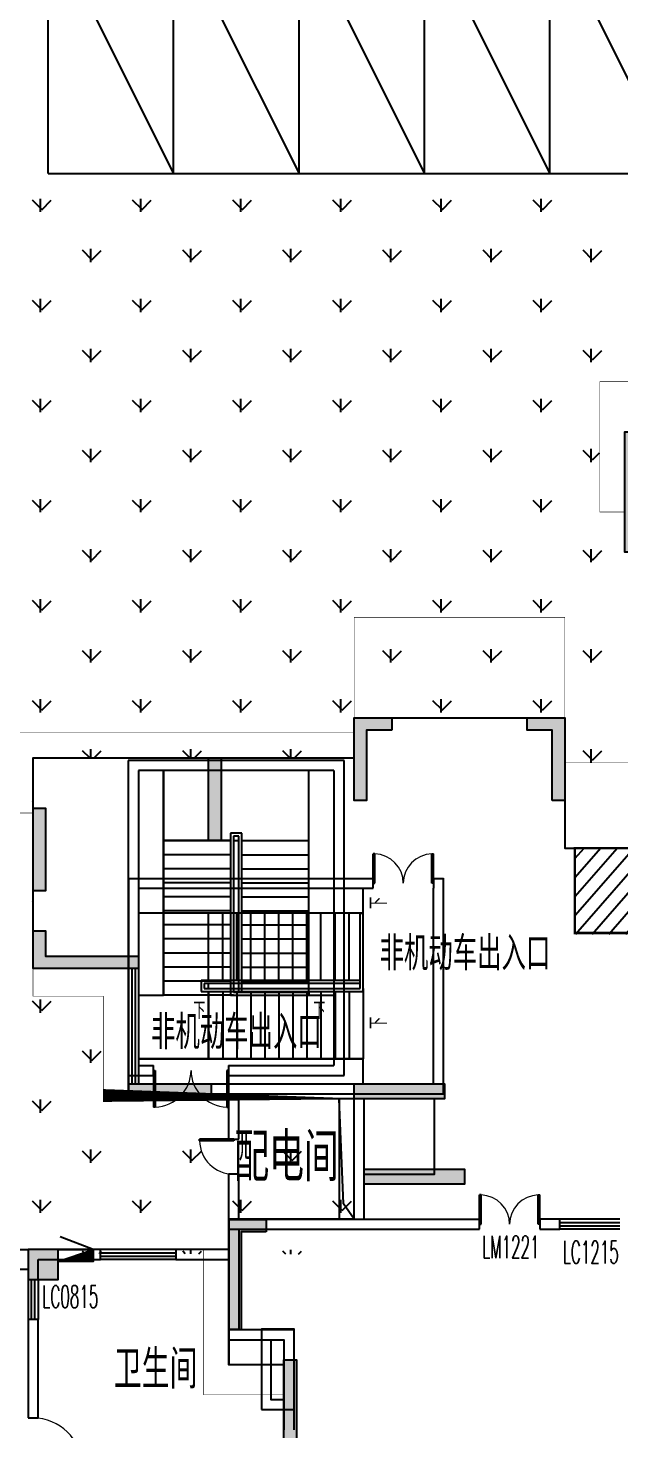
# Model space of a CAD drawing. Header units: millimetres. Extents: x 36720183 to 38160956, y 58934012 to 60388477.
# Drawn here: x 37601672 to 37613472, y 59287668 to 59315618 of the extents above; entities that cross this region are included whole.
import ezdxf

# ---------------------------------------------------------------- set-up
doc = ezdxf.new("R2010")
doc.units = ezdxf.units.MM
doc.header["$LTSCALE"] = 1000
doc.header["$MEASUREMENT"] = 0
doc.linetypes.add('DASH', pattern=[0.35, 0.25, -0.1])
for name, color, linetype in [('@ 绿化', 8, 'Continuous'), ('@围墙', 5, 'Continuous'), ('C_Wall', 6, 'Continuous'), ('COLUMN', 9, 'Continuous'), ('DIM_SYMB', 3, 'Continuous'), ('PUB_HATCH', 8, 'Continuous'), ('PUB_TEXT', 7, 'Continuous'), ('STAIR', 2, 'Continuous'), ('WALL', 4, 'Continuous'), ('WINDOW', 2, 'Continuous'), ('WINDOW_TEXT', 3, 'Continuous'), ('水X-EQU', 200, 'Continuous'), ('沉板', 2, 'Continuous'), ('裙楼挑廊', 7, 'Continuous'), ('车位', 40, 'Continuous'), ('首层轮廓', 6, 'Continuous')]:
    doc.layers.add(name, color=color, linetype=linetype)
doc.layers.add('水管井及降板', color=3, linetype='Continuous', plot=False)
doc.styles.add('_TCH_DIM', font='SIMPLEX', dxfattribs={"bigfont": 'GBCBIG'})
doc.styles.add('_TCH_WINDOW', font='SIMPLEX.shx', dxfattribs={"width": 0.7, "height": 3.5, "bigfont": 'GBCBIG.shx'})
doc.styles.get("Standard").update_dxf_attribs({"font": 'gbenor.shx', "bigfont": 'gbcbig.shx'})

# ---------------------------------------------------------------- blocks, each defined once
blk = doc.blocks.new('车位')
at = {"layer": '车位'}
for p, q in [((2126015.363578103, 462726.0883824006), (2126015.363578103, 465226.0883824006)), ((2131015.363578103, 465226.0883824006), (2126015.363578103, 465226.0883824006)), ((2131015.363578111, 462726.0891391188), (2131015.363578103, 465226.0883824006)), ((2131015.363578111, 462726.0891391188), (2126015.363578103, 462726.0883824006))]:
    blk.add_line(p, q, dxfattribs=at)
blk.add_lwpolyline([(2126015.363578103, 462726.0883824006), (2131015.363578111, 465226.0883824006)], dxfattribs=at)
blk = doc.blocks.new('$DorLib2D$00000002')
for p, q in [((-0.5, -5.684341886080802e-17), (-0.5000000000000007, 0.4875)), ((-0.4750000000000007, 0.4875), (-0.5000000000000007, 0.4875)), ((-0.475, -2.842170943040401e-17), (-0.4750000000000007, 0.4875)), ((0.475, -2.842170943040401e-17), (0.4750000000000007, 0.4875)), ((0.4750000000000007, 0.4875), (0.5000000000000007, 0.4875)), ((0.5, -5.684341886080802e-17), (0.5000000000000007, 0.4875)), ((-0.5, -5.684341886080802e-17), (-0.475, -2.842170943040401e-17)), ((0.5, -5.684341886080802e-17), (0.475, -2.842170943040401e-17))]:
    blk.add_line(p, q)
at = {"lineweight": 13}
for centre, start, end in [((-0.4875, -4.263256414560601e-17), 0, 88.53071641864632), ((0.4875, -4.263256414560601e-17), 91.4692835813537, 180)]:
    blk.add_arc(centre, 0.4875, start, end, dxfattribs=at)
blk = doc.blocks.new('gj1-0107')
at = {"layer": 'DIM_SYMB', "color": 2}
for points in [[(42969990.36795419, 57585234.68023116), (42969990.36806535, 57588149.04501023)], [(42966590.30659625, 57583669.0451333), (42967090.30659623, 57583669.0451333), (42967090.30659626, 57587149.04515433)]]:
    blk.add_lwpolyline(points, dxfattribs=at)
for points in [[(42967818.82697611, 57583562.60990772, 0, 0, 0), (42967818.82701616, 57584612.60990773, 80.00000000000006, 0, 0), (42967818.8270276, 57584912.60990773, 0, 0, 0)], [(42970227.62405021, 57583562.60981587, 0, 0, 0), (42970227.62407386, 57584182.61682224, 80.00000000000006, 0, 0), (42970227.62408531, 57584482.61682224, 0, 0, 0)]]:
    blk.add_lwpolyline(points, format="xyseb", dxfattribs=at)
at = {"layer": 'STAIR', "color": 2}
for p, q in [((42967090.36804841, 57588149.04515434), (42967090.36799502, 57586749.04515434)), ((42969990.36799502, 57586749.04504374), (42969990.36804841, 57588149.04504374)), ((42967090.36799502, 57586749.04515434), (42967090.36787755, 57583669.04515434)), ((42968430.36800645, 57586749.04512847), (42967090.36799502, 57586749.04515434)), ((42967090.36799502, 57586749.04515434), (42968430.36800645, 57586749.04507891)), ((42968430.36801483, 57586899.04379913), (42968430.36789165, 57583669.04509415)), ((42968650.36797859, 57586899.04379074), (42968430.36801483, 57586899.04379913)), ((42968490.36801255, 57586839.04379684), (42968490.36789394, 57583729.04509186)), ((42968490.36799502, 57586749.04510095), (42968490.36792652, 57583729.04435947)), ((42968590.3679763, 57586839.04379302), (42968490.36801255, 57586839.04379684)), ((42968490.36802701, 57586749.04507567), (42968590.36793283, 57586749.04507329)), ((42968590.36787984, 57583729.04509712), (42968590.3679763, 57586839.04379302)), ((42968590.36792652, 57583729.04394982), (42968590.36799502, 57586749.04509713)), ((42968650.36787984, 57583729.04509483), (42968650.36797859, 57586899.04379074)), ((42968650.36795189, 57586749.04507101), (42969990.36799502, 57586749.04504374)), ((42968650.36795189, 57586749.04494151), (42969990.36799502, 57586749.04504374)), ((42969990.36784535, 57583729.04507859), (42969990.36799502, 57586749.04504374)), ((42968430.36799577, 57586469.04512847), (42967090.36798434, 57586469.04515434)), ((42968650.36794317, 57586469.04512008), (42969990.36798434, 57586469.04504374)), ((42968430.36798509, 57586189.04512847), (42967090.36797366, 57586189.04515434)), ((42968650.36793444, 57586189.04512008), (42969990.36797366, 57586189.04504374)), ((42968430.36797441, 57585909.04512847), (42967090.36796298, 57585909.04515434)), ((42968650.36792573, 57585909.04512008), (42969990.36796298, 57585909.04504374)), ((42968430.36796373, 57585629.04512847), (42967090.3679523, 57585629.04515434)), ((42968650.367917, 57585629.04512008), (42969990.3679523, 57585629.04504374)), ((42968430.36795305, 57585349.04512847), (42967090.36794163, 57585349.04515434)), ((42968650.36790828, 57585349.04512008), (42969990.36794163, 57585349.04504374)), ((42968430.36794238, 57585069.04512847), (42967090.36793094, 57585069.04515434)), ((42968650.36789955, 57585069.04512008), (42969990.36793094, 57585069.04504374)), ((42968430.36793169, 57584789.04512847), (42967090.36792026, 57584789.04515434)), ((42968650.36789083, 57584789.04494151), (42969990.36792026, 57584789.04504374)), ((42968430.36792102, 57584509.0449499), (42967090.36790959, 57584509.04515434)), ((42968650.36788211, 57584509.04512008), (42969990.36790959, 57584509.04504374)), ((42968430.36791034, 57584229.04512847), (42967090.36789891, 57584229.04515434)), ((42968650.36787339, 57584229.04512008), (42969990.36789891, 57584229.04504374)), ((42968430.36789966, 57583949.04512847), (42967090.36788823, 57583949.04515434)), ((42968650.36786466, 57583949.04494151), (42969990.36788823, 57583949.04504374)), ((42968430.36788898, 57583669.04512848), (42967090.36787755, 57583669.04515434)), ((42968490.36787755, 57583669.04510095), (42968430.36788898, 57583669.04512848)), ((42968430.36789165, 57583669.04509415), (42969990.36787755, 57583669.04504373)), ((42968490.36789394, 57583729.04509186), (42969990.36787984, 57583729.04504373)), ((42968590.36787984, 57583729.04509712), (42968650.36787984, 57583729.04509483)), ((42968590.36787755, 57583669.04509713), (42969990.36787755, 57583669.04504374)), ((42969990.36787755, 57583669.04504374), (42969990.36784535, 57583729.04507859)), ((42969990.36787984, 57583729.04504373), (42969990.36787755, 57583669.04504373))]:
    blk.add_line(p, q, dxfattribs=at)
for points in [[(42966590.36787757, 57583669.04517341), (42967090.36787755, 57583669.04515434), (42967090.36804841, 57588149.04515434)], [(42968650.36787755, 57583669.04509483), (42969990.36787755, 57583669.04504374), (42969990.36791288, 57584595.62526332)], [(42969990.36787755, 57583669.04504374), (42970490.3678775, 57583669.04502467)]]:
    blk.add_lwpolyline(points, dxfattribs=at)
at = {"layer": 'WALL', "color": 2}
for p, q in [((42966390.36812036, 57588349.04529838), (42966390.36788245, 57582069.04529493)), ((42970687.51502848, 57588349.0452153), (42966390.36812036, 57588349.04529838)), ((42966590.36811279, 57588149.04524313), (42966590.36788855, 57582269.04528906)), ((42969090.28271215, 57588149.0451948), (42966590.36811279, 57588149.04524313)), ((42969890.36815581, 57588149.04516428), (42969090.28271215, 57588149.0451948)), ((42970490.36807928, 57588149.04499371), (42969890.36815581, 57588149.04516428)), ((42970490.36807928, 57588149.04499371), (42970490.36794637, 57583748.03238206)), ((42970687.51502848, 57588349.0452153), (42970687.514874, 57582069.04513454)), ((42970690.36813093, 57588349.0451068), (42970687.51502848, 57588349.04510693)), ((42970690.36813093, 57588349.0453551), (42970690.36813093, 57588349.0451068)), ((42970490.36794637, 57583748.03238206), (42970490.36790999, 57582269.04514035)), ((42966590.36788855, 57582269.04528906), (42966890.09735774, 57582269.04528025)), ((42966890.09735186, 57582069.04505908), (42966890.09735949, 57582269.04509042)), ((42968390.09767023, 57582269.04523614), (42970490.36790998, 57582269.04517438)), ((42968390.09767199, 57582269.04503322), (42968390.09766436, 57582069.04500078)), ((42966390.36788245, 57582069.04529493), (42966890.09735187, 57582069.04528025)), ((42968390.09766436, 57582069.04523614), (42970690.36789142, 57582069.0451685))]:
    blk.add_line(p, q, dxfattribs=at)
at = {"layer": 'WINDOW', "color": 2, "xscale": 1500.000000000001, "yscale": 1500.000000000001, "zscale": -1500.000000000001, "rotation": 179.9999969319374}
blk.add_blockref('$DorLib2D$00000002', (42967640.09748035, 57582169.04503854), dxfattribs=at)
at = {"layer": 'PUB_TEXT', "color": 2}
blk.add_text('非机动车出入口', height=675.1773049645393, rotation=359.9999978655659, dxfattribs=at).set_placement((42966843.34180772, 57582592.04510587))
at = {"layer": 'PUB_TEXT', "color": 2, "style": '_TCH_DIM'}
for p in [(42967683.8900856, 57583194.32697211), (42970077.89017745, 57583193.12404621)]:
    blk.add_text('下', height=337.5886524822697, rotation=359.9999978655659, dxfattribs=at).set_placement(p)
blk = doc.blocks.new('_FZH')
blk.add_lwpolyline([(-0.499999999992724, -0.4999999999854481), (0.499999999992724, -0.4999999999854481), (0.499999999992724, 0.5000000000145519), (-0.499999999992724, 0.5000000000145519)], close=True)
at = {"layer": 'PUB_HATCH'}
blk.add_solid([(-0.499999999992724, -0.4999999999854481), (0.499999999992724, -0.4999999999854481), (-0.499999999992724, 0.5000000000145519), (0.499999999992724, 0.5000000000145519)], dxfattribs=at)
blk = doc.blocks.new('A$C0E546E4F')
at = {"layer": '水X-EQU'}
h = blk.add_hatch(dxfattribs=at)
h.set_pattern_fill('ANSI31', color=256, scale=80, style=0)
h.set_pattern_definition([(45, (-34231878.30926008, -36246077.90158475), (-7.071067811865475, 7.071067811865476), [])])
h.paths.add_polyline_path([(0, 240), (0, 0), (699.9999999925494, 0)])
for p, q in [((0, 240), (659.3427238762379, 493.2282912358642)), ((699.9999999925494, 0), (0, 240))]:
    blk.add_line(p, q, dxfattribs=at)
blk.add_lwpolyline([(0, 240), (0, 0), (699.9999999925494, 0), (699.9999999925494, 240)], close=True, dxfattribs=at)
blk = doc.blocks.new('$DorLib2D$00000001')
for p, q in [((0.45, 0.9750000000000001), (0.5000000000000002, 0.9750000000000001)), ((0.45, 0), (0.45, 0.9750000000000001)), ((0.5, 0), (0.5, 0.9750000000000001)), ((0.5, 0), (0.45, 0))]:
    blk.add_line(p, q)
at = {"lineweight": 13}
blk.add_arc((0.475, 0), 0.975, 91.4692835813538, 180, dxfattribs=at)
blk = doc.blocks.new('$TCHSYS$WIN2D')
for p, q in [((-0.5, 0.5), (0.5, 0.5)), ((0.5, 0.1666666666666666), (-0.5, 0.1666666666666666)), ((0.5, -0.1666666666666667), (-0.5, -0.1666666666666667)), ((-0.4999999999999999, -0.5), (0.5, -0.5))]:
    blk.add_line(p, q)
blk = doc.blocks.new('A$C4A8A4A5B')
at = {"layer": 'C_Wall'}
for points in [[(1999.99961797148, 9800.000000280095), (3699.99966584146, 9800.000000251923), (3699.99966584146, 9500.000000251923), (1999.99961797148, 9500.000000280095)], [(9899.99961723201, 9800), (11599.99961648695, 9800), (11599.99961648695, 9500), (9899.99961723201, 9500)], [(599.9996181577444, 6300.000000280095), (599.9996181577444, 9100.175476354314), (849.9996181577444, 9100.175476354314), (849.9996181577444, 6300.000000280095)], [(12750.04267729819, 6299.824524116702), (12750.04267729819, 9100.000000190921), (13000.04267729819, 9100.000000190921), (13000.04267729819, 6299.824524116702)], [(6649.99942779541, 3599.995026633609), (6649.99942779541, 6599.995026633609), (6949.99942779541, 6599.995026633609), (6949.99942779541, 3599.995026633609)], [(49.99961834400892, 3600.000000324799), (-700.0003816559911, 3600.000000324799), (-700.0003816559911, 6000.175476399017), (-450.0003816559911, 6000.175476399017), (-450.0003816559911, 3850.000000324799), (49.99961834400892, 3850.000000324799)], [(14299.94314944372, 5999.999999955297), (14299.94314944372, 3599.824523881078), (13549.94314944372, 3599.824523881078), (13549.94314944372, 3849.824523881078), (14049.94314944372, 3849.824523881078), (14049.94314944372, 5999.999999955297)], [(1499.999618995469, 1600.000000231666), (2199.999618530273, 1600.000000231666), (2199.999618530273, 1200.000000138534), (1499.999618995469, 1200.000000138534)], [(13749.95727539062, 1049.985585366841), (13099.95727539062, 1049.985585366841), (13099.95727539062, -350.0144146331586), (12849.95727539062, -350.0144146331586), (12849.95727539062, 1299.985585366841), (13749.95727539062, 1299.985585366841)], [(15950.09155273438, 1299.995122110005), (17600.09155273438, 1299.995122110005), (17600.09155273438, 1049.995122110005), (15950.09155273438, 1049.995122110005)], [(-5350, 50.08467212831602), (-5850, 50.08467212831602), (-5850, -1349.915137136821), (-6100, -1349.915137136821), (-6100, 300.084672128316), (-5350, 300.084672128316)], [(-2149.996948242188, -1349.915137136821), (-2149.996948242188, 50.08467212831602), (-2649.996948242188, 50.08467212831602), (-2649.996948242188, 300.084672128316), (-1899.996948242188, 300.084672128316), (-1899.996948242188, -1349.915137136821)], [(-200, 200), (2000, 200), (2200, 200), (2200, 0), (2200, -699.9998092651367), (2000, -699.9998092651367), (2000, 0), (0, 0), (0.04081707447767258, -800.0099465602543), (-199.9591829255223, -800.0099465602543)], [(-9000.000375503208, -2149.995028440841), (-9000.000375503208, -499.9950284408405), (-8750.000375503208, -499.9950284408405), (-8750.000375503208, -2149.995028440841)], [(6999.999809078872, -599.9998092651367), (4399.999618344009, -599.9998092651367), (4399.999618344009, -999.9998092651367), (4199.999618344009, -999.9998092651367), (4199.999618344009, -299.9998092651367), (6999.999809078872, -299.9998092651367)], [(9550.0000137249, -900.0004402026534), (9550.000014004298, -1650.000538178021), (7850.000016705133, -1650.000919181854), (7850.000016705133, -1400.000919181854), (9300.000014004298, -1400.000538178021), (9300.0000137249, -900.0004402026534)], [(19250.08544921875, -2949.919190252665), (19250.08544921875, -1549.919237936381), (18750.08544921875, -1549.919237936381), (18750.08544921875, -1299.919237936381), (19500.08544921875, -1299.919237936381), (19500.08544921875, -2949.919190252665)], [(-12500.00305157155, -3149.994720014278), (-12500.00305157155, -1499.995006116573), (-12250.00305157155, -1499.995006116573), (-12250.00305157155, -3149.994720014278)], [(400, -4999.999713897705), (-200, -4999.999713897705), (-200, -2599.999809265137), (0, -2599.999809265137), (0, -4799.999713897705), (400, -4799.999713897705)], [(15749.99961834401, -5400.038121734746), (15749.99961834401, -3750.038217102177), (15999.99961834401, -3750.038217102177), (15999.99961834401, -5400.038121734746)], [(19249.98843565327, -5400.004872208694), (19249.98843565327, -3750.005015259841), (19499.98843565327, -3750.005015259841), (19499.98843565327, -5400.004872208694)], [(-10400.08544921875, -4700.09004100645), (-12500.08544921875, -4700.09004100645), (-12500.08544921875, -3950.09004100645), (-12250.08544921875, -3950.09004100645), (-12250.08544921875, -4450.09004100645), (-10400.08544921875, -4450.09004100645)], [(9749.99961778475, -6200.000190733001), (8999.99961778475, -6200.000190733001), (8999.99961778475, -4550.000190733001), (9249.99961778475, -4550.000190733001), (9249.99961778475, -5950.000190733001), (9749.99961778475, -5950.000190733001)], [(13100.09155273438, -4550.000047737733), (13100.09155273438, -6199.999618528644), (12350.09155273438, -6199.999618528644), (12350.09155273438, -5949.999618528644), (12850.09155273438, -5949.999618528644), (12850.09155273438, -4549.998426491395)], [(6999.999807961285, -5199.999994691927), (6999.999808520079, -6200.000190642895), (5349.999811220914, -6200.000571646728), (5349.999811220914, -6000.000571646728), (6799.999808520079, -6000.000190642895), (6799.999807961285, -5199.999994691927)], [(-10600.08544921875, -7000.004496420268), (-8950.08544921875, -7000.004496420268), (-8950.08544921875, -7300.004496420268), (-10600.08544921875, -7300.004496420268)], [(-6100.08544921875, -7000.004496420268), (-4299.996948242188, -7000.004496420268), (-4299.996948242188, -7300.004496420268), (-6100.08544921875, -7300.004496420268)], [(3300, -7000.004496420268), (4900, -7000.004496420268), (4900, -7300.004496420268), (3300, -7300.004496420268)], [(-5899.996948242188, -8700.004496420268), (-3899.996948242188, -8700.004496420268), (-3899.996948242188, -9000.004496420268), (-5899.996948242188, -9000.004496420268)], [(2900, -8700.004496420268), (4900, -8700.004496420268), (4900, -9000.004496420268), (2900, -9000.004496420268)], [(-7849.996948242188, -9950.004114950541), (-8349.996948242188, -9950.004114950541), (-8349.996948242188, -11900.18111690367), (-8599.996948242188, -11900.18111690367), (-8599.996948242188, -9700.004114950541), (-7849.996948242188, -9700.004114950541)], [(7350, -11900.18111690367), (7350, -9950.004114950541), (6850, -9950.004114950541), (6850, -9700.004114950541), (7600, -9700.004114950541), (7600, -11900.18111690367)], [(-7500, -15700.00411495054), (-7499.996948242188, -12500.00411495054), (-7249.996948242188, -12500.00411495054), (-7250, -15700.00411495054)], [(6250, -15700.00411495054), (6250, -12500.00411495054), (6500, -12500.00411495054), (6500, -15700.00411495054)], [(-3899.996948242188, -15500.00411495054), (-3899.996948242188, -16400.00487788999), (-5599.9999884516, -16400.00487788999), (-5599.9999884516, -16100.00487788999), (-4249.996948242188, -16100.00487788999), (-4249.996948242188, -15500.00411495054)], [(3200, -15500.00411495054), (3200, -16100.00487788999), (4600.000011175871, -16100.00487788999), (4600.000011175871, -16400.00487788999), (2900, -16400.00487788999), (2900, -15500.00411495054)]]:
    blk.add_hatch(color=256, dxfattribs=at).paths.add_polyline_path(points)
for points in [[(1999.99961797148, 9800.000000280095), (3699.99966584146, 9800.000000251923), (3699.99966584146, 9500.000000251923), (1999.99961797148, 9500.000000280095)], [(9899.99961723201, 9800), (11599.99961648695, 9800), (11599.99961648695, 9500), (9899.99961723201, 9500)], [(599.9996181577444, 6300.000000280095), (599.9996181577444, 9100.175476354314), (849.9996181577444, 9100.175476354314), (849.9996181577444, 6300.000000280095)], [(12750.04267729819, 6299.824524116702), (12750.04267729819, 9100.000000190921), (13000.04267729819, 9100.000000190921), (13000.04267729819, 6299.824524116702)], [(6649.99942779541, 3599.995026633609), (6649.99942779541, 6599.995026633609), (6949.99942779541, 6599.995026633609), (6949.99942779541, 3599.995026633609)], [(49.99961834400892, 3600.000000324799), (-700.0003816559911, 3600.000000324799), (-700.0003816559911, 6000.175476399017), (-450.0003816559911, 6000.175476399017), (-450.0003816559911, 3850.000000324799), (49.99961834400892, 3850.000000324799)], [(14299.94314944372, 5999.999999955297), (14299.94314944372, 3599.824523881078), (13549.94314944372, 3599.824523881078), (13549.94314944372, 3849.824523881078), (14049.94314944372, 3849.824523881078), (14049.94314944372, 5999.999999955297)], [(1499.999618995469, 1600.000000231666), (2199.999618530273, 1600.000000231666), (2199.999618530273, 1200.000000138534), (1499.999618995469, 1200.000000138534)], [(13749.95727539062, 1049.985585366841), (13099.95727539062, 1049.985585366841), (13099.95727539062, -350.0144146331586), (12849.95727539062, -350.0144146331586), (12849.95727539062, 1299.985585366841), (13749.95727539062, 1299.985585366841)], [(15950.09155273438, 1299.995122110005), (17600.09155273438, 1299.995122110005), (17600.09155273438, 1049.995122110005), (15950.09155273438, 1049.995122110005)], [(-5350, 50.08467212831602), (-5850, 50.08467212831602), (-5850, -1349.915137136821), (-6100, -1349.915137136821), (-6100, 300.084672128316), (-5350, 300.084672128316)], [(-2149.996948242188, -1349.915137136821), (-2149.996948242188, 50.08467212831602), (-2649.996948242188, 50.08467212831602), (-2649.996948242188, 300.084672128316), (-1899.996948242188, 300.084672128316), (-1899.996948242188, -1349.915137136821)], [(-200, 200), (2000, 200), (2000, 200), (2200, 200), (2200, 0), (2200, -699.9998092651367), (2000, -699.9998092651367), (2000, 0), (0, 0), (0.04081707447767258, -800.0099465602543), (-199.9591829255223, -800.0099465602543)], [(-9000.000375503208, -2149.995028440841), (-9000.000375503208, -499.9950284408405), (-8750.000375503208, -499.9950284408405), (-8750.000375503208, -2149.995028440841)], [(6999.999809078872, -599.9998092651367), (4399.999618344009, -599.9998092651367), (4399.999618344009, -999.9998092651367), (4199.999618344009, -999.9998092651367), (4199.999618344009, -299.9998092651367), (6999.999809078872, -299.9998092651367)], [(9550.0000137249, -900.0004402026534), (9550.000014004298, -1650.000538178021), (7850.000016705133, -1650.000919181854), (7850.000016705133, -1400.000919181854), (9300.000014004298, -1400.000538178021), (9300.0000137249, -900.0004402026534)], [(19250.08544921875, -2949.919190252665), (19250.08544921875, -1549.919237936381), (18750.08544921875, -1549.919237936381), (18750.08544921875, -1299.919237936381), (19500.08544921875, -1299.919237936381), (19500.08544921875, -2949.919190252665)], [(-12500.00305157155, -3149.994720014278), (-12500.00305157155, -1499.995006116573), (-12250.00305157155, -1499.995006116573), (-12250.00305157155, -3149.994720014278)], [(400, -4999.999713897705), (-200, -4999.999713897705), (-200, -2599.999809265137), (0, -2599.999809265137), (0, -4799.999713897705), (400, -4799.999713897705)], [(15749.99961834401, -5400.038121734746), (15749.99961834401, -3750.038217102177), (15999.99961834401, -3750.038217102177), (15999.99961834401, -5400.038121734746)], [(19249.98843565327, -5400.004872208694), (19249.98843565327, -3750.005015259841), (19499.98843565327, -3750.005015259841), (19499.98843565327, -5400.004872208694)], [(-10400.08544921875, -4700.09004100645), (-12500.08544921875, -4700.09004100645), (-12500.08544921875, -3950.09004100645), (-12250.08544921875, -3950.09004100645), (-12250.08544921875, -4450.09004100645), (-10400.08544921875, -4450.09004100645)], [(9749.99961778475, -6200.000190733001), (8999.99961778475, -6200.000190733001), (8999.99961778475, -4550.000190733001), (9249.99961778475, -4550.000190733001), (9249.99961778475, -5950.000190733001), (9749.99961778475, -5950.000190733001)], [(13100.09155273438, -4550.000047737733), (13100.09155273438, -6199.999618528644), (12350.09155273438, -6199.999618528644), (12350.09155273438, -5949.999618528644), (12850.09155273438, -5949.999618528644), (12850.09155273438, -4549.998426491395)], [(6999.999807961285, -5199.999994691927), (6999.999808520079, -6200.000190642895), (5349.999811220914, -6200.000571646728), (5349.999811220914, -6000.000571646728), (6799.999808520079, -6000.000190642895), (6799.999807961285, -5199.999994691927)], [(-10600.08544921875, -7000.004496420268), (-8950.08544921875, -7000.004496420268), (-8950.08544921875, -7300.004496420268), (-10600.08544921875, -7300.004496420268)], [(-6100.08544921875, -7000.004496420268), (-4299.996948242188, -7000.004496420268), (-4299.996948242188, -7300.004496420268), (-6100.08544921875, -7300.004496420268)], [(3300, -7000.004496420268), (4900, -7000.004496420268), (4900, -7300.004496420268), (3300, -7300.004496420268)], [(-5899.996948242188, -8700.004496420268), (-3899.996948242188, -8700.004496420268), (-3899.996948242188, -9000.004496420268), (-5899.996948242188, -9000.004496420268)], [(2900, -8700.004496420268), (4900, -8700.004496420268), (4900, -9000.004496420268), (2900, -9000.004496420268)], [(-7849.996948242188, -9950.004114950541), (-8349.996948242188, -9950.004114950541), (-8349.996948242188, -11900.18111690367), (-8599.996948242188, -11900.18111690367), (-8599.996948242188, -9700.004114950541), (-7849.996948242188, -9700.004114950541)], [(7350, -11900.18111690367), (7350, -9950.004114950541), (6850, -9950.004114950541), (6850, -9700.004114950541), (7600, -9700.004114950541), (7600, -11900.18111690367)], [(-7500, -15700.00411495054), (-7499.996948242188, -12500.00411495054), (-7249.996948242188, -12500.00411495054), (-7250, -15700.00411495054)], [(6250, -15700.00411495054), (6250, -12500.00411495054), (6500, -12500.00411495054), (6500, -15700.00411495054)], [(-3899.996948242188, -15500.00411495054), (-3899.996948242188, -16400.00487788999), (-5599.9999884516, -16400.00487788999), (-5599.9999884516, -16100.00487788999), (-4249.996948242188, -16100.00487788999), (-4249.996948242188, -15500.00411495054)], [(3200, -15500.00411495054), (3200, -16100.00487788999), (4600.000011175871, -16100.00487788999), (4600.000011175871, -16400.00487788999), (2900, -16400.00487788999), (2900, -15500.00411495054)]]:
    blk.add_lwpolyline(points, close=True, dxfattribs=at)
blk = doc.blocks.new('D3D4scpm')
at = {"layer": '沉板'}
h = blk.add_hatch(dxfattribs=at)
h.set_pattern_fill('ANSI31', color=6, scale=2000, angle=3.891542205998133, style=0)
h.set_pattern_definition([(48.89154220599814, (-33197875.0704845, -62093232.63586272), (-188.3665861888746, 164.3716192277404), [])])
h.paths.add_polyline_path([(174028.5675819069, -168514.4433257654), (174028.5673057884, -170228.2430076301), (175528.5673057809, -170228.2433034778), (175528.5675819069, -168514.4433257654)])
at = {"color": 6}
for p, q in [((165319.2845772728, -170915.6455367357), (165119.2845258862, -170915.6455367357)), ((165119.1135790125, -173214.4530752972), (165119.1135714352, -173414.4528434798))]:
    blk.add_line(p, q, dxfattribs=at)
at = {"layer": 'DIM_SYMB', "color": 6}
for points in [[(169905.719960086, -169577.1969136372, 0, 0, 0), (169285.712953724, -169577.1968899891, 80.00000000000006, 0, 0), (168985.712953724, -169577.196878545, 0, 0, 0)], [(169905.7198682353, -171985.9939877391, 0, 0, 0), (168855.7198682278, -171985.9939476922, 80.00000000000006, 0, 0), (168555.7198682278, -171985.9939362556, 0, 0, 0)]]:
    blk.add_lwpolyline(points, format="xyseb", dxfattribs=at)
for points in [[(168233.6495447978, -169814.4530096576), (165319.2847657278, -169814.4528985023)], [(169799.2846426591, -173214.5143676028), (169799.2846426591, -172714.5143676177), (166319.2846216261, -172714.5143675879)]]:
    blk.add_lwpolyline(points, dxfattribs=at)
at = {"layer": 'STAIR', "color": 6}
for p, q in [((166719.2847322226, -169814.4529688358), (165319.2847322226, -169814.452915445)), ((169739.2846973687, -169814.4531185031), (166719.2847322226, -169814.4529688358)), ((166719.2848344445, -171154.4530119598), (166719.2847322226, -169814.4529688358)), ((166719.2847049534, -171154.4530119598), (166719.2847322226, -169814.4529688358)), ((166999.2846558765, -171154.4530206844), (166999.2847322226, -169814.4529795125)), ((167279.2846558765, -171154.4530294091), (167279.2847322226, -169814.4529901966)), ((167559.2846558765, -171154.4530381262), (167559.2847322226, -169814.4530008733)), ((167839.2846558765, -171154.4530468509), (167839.2847322226, -169814.45301155)), ((168119.2846558765, -171154.4530555755), (168119.2847322226, -169814.4530222267)), ((168399.2846558765, -171154.4530643001), (168399.2847322226, -169814.4530329108)), ((168679.2848344445, -171154.4530730173), (168679.2847322226, -169814.4530435875)), ((168959.2846558765, -171154.4530817419), (168959.2847322226, -169814.4530542642)), ((169239.2846558765, -171154.4530904666), (169239.2847322226, -169814.4530649409)), ((169519.2848344445, -171154.4530991912), (169519.2847322226, -169814.453075625)), ((169799.2847322226, -169814.4530863017), (169739.2846973687, -169814.4531185031)), ((169739.2846840993, -171314.4530699104), (169739.28473223, -169814.4530840144)), ((169739.28473223, -169814.4530840144), (169799.28473223, -169814.4530863017)), ((169799.2846788317, -171214.4530863017), (169799.2847322226, -169814.4530863017)), ((169799.2846818119, -171374.4530721977), (169799.28473223, -169814.4530863017)), ((165119.1845772713, -170915.6455328688), (165119.1845328286, -173214.4528471902)), ((165185.8845772743, -170915.6455341578), (165185.8845328316, -173214.4528484866)), ((165252.5845772699, -170915.6455354467), (165252.5845328271, -173214.4528497756)), ((165319.2845772728, -170915.6455367357), (165319.2845328301, -173214.4528510645)), ((169739.2846811265, -171154.4530840144), (166569.2859852239, -171154.4529852644)), ((166569.2859852239, -171154.4529852644), (166569.2859768271, -171374.4529490173)), ((169739.2846788391, -171214.4530840144), (166629.2859829366, -171214.4529875517)), ((166629.2859829366, -171214.4529875517), (166629.2859791219, -171314.4529513046)), ((166629.2859791219, -171314.4529513046), (169739.2846840993, -171314.4530699104)), ((169739.2858261392, -171214.453037329), (166719.2846788317, -171214.4529688358)), ((166719.2847002894, -171314.452936843), (166719.2847026661, -171214.4530310258)), ((166719.2846750095, -171314.4529688358), (169739.2854164913, -171314.453037329)), ((169739.2846788391, -171214.4530840144), (169739.2846811265, -171154.4530840144)), ((169799.2846750095, -171314.4530863017), (169799.2846474797, -171374.4530748725)), ((166569.2859768271, -171374.4529490173), (169799.2846818119, -171374.4530721977)), ((166719.2846474871, -171374.4529574066), (166719.2846216187, -172714.4529688358)), ((166719.2846216187, -172714.4529688358), (166719.2846970484, -171374.4529573992)), ((166999.2846474871, -171374.4529680833), (166999.2846216187, -172714.4529795125)), ((167279.2846474871, -171374.45297876), (167279.2846216187, -172714.4529901966)), ((167559.2846474871, -171374.4529894441), (167559.2846216187, -172714.4530008733)), ((167839.2846474871, -171374.4530001208), (167839.2846216187, -172714.45301155)), ((168119.2846474871, -171374.4530107975), (168119.2846216187, -172714.4530222267)), ((168399.2846474871, -171374.4530214742), (168399.2846216187, -172714.4530329108)), ((168679.2846474871, -171374.4530321583), (168679.2846216187, -172714.4530435875)), ((168959.2848260552, -171374.453042835), (168959.2846216187, -172714.4530542642)), ((169239.2846474871, -171374.4530535117), (169239.2846216187, -172714.4530649409)), ((169519.2846474871, -171374.4530641958), (169519.2846216187, -172714.453075625)), ((169799.2846474797, -171374.4530748725), (169799.2846216187, -172714.4530863017)), ((165319.2846216187, -172714.452915445), (166719.2846216187, -172714.4529688358)), ((166719.2846216187, -172714.4529688358), (169799.2846216187, -172714.4530863017))]:
    blk.add_line(p, q, dxfattribs=at)
for points in [[(169799.2847322226, -169814.4530863017), (169799.2847512886, -169314.4530863538)], [(169799.2846811265, -171154.4530863017), (169799.2847322226, -169814.4530863017), (168872.7045126408, -169814.453050971)], [(169799.2846025527, -173214.4530862868), (169799.2846216187, -172714.4530863017), (165319.2846216187, -172714.452915445)]]:
    blk.add_lwpolyline(points, dxfattribs=at)
at = {"layer": 'WALL', "color": 6}
for p, q in [((165119.2844208553, -169114.4528329223), (165119.2846691608, -169114.4528329223)), ((165119.284560658, -169117.3059353754), (165119.2845258862, -170915.6455367357)), ((165119.284560658, -169117.3059353754), (169999.2845816761, -169117.3060554117)), ((165119.2846691608, -169114.4528329223), (165119.2846690342, -169117.3059353754)), ((165319.2847822532, -169314.4528845698), (165319.2846116796, -169914.4528080374)), ((165319.2847822532, -169314.4528845698), (169720.2973938957, -169314.4530174807)), ((169720.2973938957, -169314.4530174807), (169999.2845741659, -169314.4530243501)), ((169999.2845741585, -169314.4530127123), (169999.2845817879, -169114.4529802725)), ((171199.2844868898, -173214.4530752897), (171199.2846015766, -169314.4530538693)), ((171199.2846799791, -169114.4530225173), (171199.2846723571, -169314.4530538619)), ((171199.2846798822, -169117.3060849383), (171399.2846414149, -169117.3060898557)), ((171399.2844810188, -173414.4530814067), (171399.2846074626, -169114.4530724287)), ((165319.2846116796, -169914.4528080374), (165319.284581162, -170714.538251698)), ((165319.284581162, -170714.538251698), (165319.2845772728, -170915.6455367357)), ((165119.1135790125, -173214.4530752972), (171199.2844868973, -173214.4530752972)), ((165119.2844775766, -173414.4528434873), (171399.2844810262, -173414.4530814067)), ((169319.1990310028, -173514.4429286718), (169319.1990278289, -175914.4426704645)), ((167119.2020675465, -174314.8351880237), (167319.2021360695, -174314.8351880014)), ((167319.2021361217, -175014.8351880014), (167119.2020749748, -175014.8351880163)), ((167119.2230407447, -175914.4425629675), (167119.1415478513, -178814.4433255792)), ((169619.1990278214, -175914.4426708668), (167119.2020798028, -175914.4426710606)), ((172119.1990138069, -176114.4426976219), (172119.1990138069, -175914.4426706955)), ((173719.1993263066, -175914.4426705539), (173319.1990138143, -175914.4426705912)), ((173319.1990138069, -175914.4426706061), (173319.1990138069, -176114.4426976219)), ((173719.1993263066, -176114.4426976219), (173719.1993263066, -175914.4426705539)), ((167119.2020798028, -176114.4426975995), (172119.1990138069, -176114.4426976368)), ((167319.2020798028, -176114.4425629675), (167319.1533459648, -178114.4433259517)), ((173319.1990138143, -176114.4426976219), (173719.1993263066, -176114.4426976219)), ((163119.0532270819, -176514.5286815241), (163119.0532395989, -177114.5287126079)), ((164562.513900809, -176514.5286623687), (163119.0532270819, -176514.5286815241)), ((164562.513900809, -176714.5286887363), (164562.513900809, -176514.5286623687)), ((166062.513900809, -176514.5286622569), (166062.513900809, -176714.5286887363)), ((167119.2020798028, -176514.5286621749), (166062.513900809, -176514.5286622569)), ((163319.0532674342, -177114.5287126005), (163319.0532270968, -176714.5286847204)), ((163319.0532270968, -176714.5286847204), (164562.513900809, -176714.5286887363)), ((166062.513900809, -176714.5286887363), (167119.2020798028, -176714.5286887363)), ((163119.0532395989, -177114.5287126079), (163319.0532674342, -177114.5287126005)), ((163319.0532675013, -177914.5287126005), (163119.0532386154, -177914.5287126079)), ((163119.0532386154, -177914.5287126079), (163119.0532362163, -179875.5287126079)), ((163319.0532676503, -179875.5287126005), (163319.0532675013, -177914.5287126005)), ((167319.138577722, -178114.1168504059), (167119.138577722, -178114.1168497652)), ((167119.2020917311, -178314.4431936815), (168219.2020684034, -178314.4431969002)), ((167319.2020798028, -178114.4433259517), (168419.2019979879, -178114.443329148)), ((168219.2020684108, -178314.4431968927), (168219.2021196708, -180114.5281374604)), ((168419.2019979954, -178114.443329148), (168419.2021196708, -180114.5281381011)), ((163119.0532362163, -179875.5287126079), (163319.0532676503, -179875.5287126005))]:
    blk.add_line(p, q, dxfattribs=at)
at = {"layer": 'WALL', "color": 6, "ltscale": 0.5}
for p, q in [((167119.2020798102, -174314.8351880088), (167119.2020798102, -173514.5322735682)), ((167319.2020798102, -174314.8351879865), (167319.2020798102, -173514.5322735682)), ((169619.1990278289, -175914.4426708594), (169619.1990278363, -173514.5407511815)), ((169819.1990278214, -175914.4539733157), (169819.1990278363, -173514.5407511815)), ((167119.2020798028, -175914.4426710606), (167119.2020798028, -175014.8351880163)), ((167319.2020798028, -175914.4426710606), (167319.2020797953, -175014.8351880014)), ((169819.1990278214, -175914.4543113261), (172119.1990138069, -175914.4543113261))]:
    blk.add_line(p, q, dxfattribs=at)
at = {"layer": 'WALL', "color": 6}
blk.add_lwpolyline([(169619.1990278289, -175914.4426708594), (169407.5503147021, -175609.0194041878), (169319.1986467615, -173514.5322735608)], dxfattribs=at)
at = {"layer": '水管井及降板', "color": 6, "ltscale": 0.5, "const_width": 50}
blk.add_lwpolyline([(174019.108050108, -170205.2491896376), (175519.1080501005, -170205.2493905947), (175519.1082376614, -168514.4433257654), (174019.1082376614, -168514.4433257654)], close=True, dxfattribs=at)
at = {"layer": '水管井及降板', "color": 6, "ltscale": 0.5}
for points in [[(167771.6041536555, -179705.2494143769), (168421.6041536555, -179705.2495014518), (168421.6043680012, -178105.2495014518), (167771.6043680012, -178105.2494143769)], [(168219.187177971, -179514.4428806454), (167969.187177971, -179514.4429141432), (167969.1870172098, -178314.4429141432), (168219.1870172098, -178314.4428806528)]]:
    blk.add_lwpolyline(points, close=True, dxfattribs=at)
at = {"layer": '首层轮廓', "color": 6, "linetype": 'DASH', "const_width": 10}
for points in [[(162719.1990282312, -167814.4433052763), (163219.1131967381, -167814.4433052763), (163219.199027814, -171464.4433052763), (164619.1990280896, -171464.4433052763), (164619.1990280449, -173514.4433257654), (169819.1990274861, -173514.5322735608), (169819.1990274861, -175914.4433256686), (167119.1990272999, -175914.4433256686), (167119.2020794302, -176514.4433258548), (166619.1990269274, -176514.4433258548), (166619.1990269274, -179414.4433256686), (168219.2014320791, -179414.4448053092), (168219.1990278587, -181814.4433255792)], [(176319.1990276724, -159214.4433256686), (174519.1990272999, -159214.4433256686), (174519.1990272999, -161814.4433257133), (175019.1990276724, -161814.4433257133)], [(175519.1990276724, -166814.4433256239), (173819.1131278574, -166814.4417535067), (173819.1136708409, -163914.4433253855), (169619.1990272999, -163914.4433253855), (169619.1986465752, -166214.4433284104), (162719.1990282312, -166214.443305552)]]:
    blk.add_lwpolyline(points, dxfattribs=at)
at = {"layer": '首层轮廓', "color": 6}
blk.add_lwpolyline([(168219.1984726191, -182614.4383520856), (168219.1984726191, -178814.4383520409), (167119.202079244, -178814.4383520409), (167119.202079244, -175914.4375894219), (169819.1990272999, -175914.4383521304), (169819.202079244, -175014.4383522272), (171219.1990276724, -175014.4379708916), (171219.1990270466, -173514.4383520856), (165119.1990271136, -173514.4383520856), (165119.199052304, -170914.4383501485), (163219.1990276724, -170914.4383501485), (163219.1990276724, -166714.4383548796), (166024.9103555307, -166714.4383548796), (166719.1990269274, -166714.4383548796), (169619.2587991059, -166714.4383548796), (169619.1392551214, -165914.4383607805), (173819.1136706546, -165914.4383518472), (173819.1136706546, -168514.4383522272), (175519.1990274861, -168514.4383522272)], dxfattribs=at)
at = {"layer": 'C_Wall', "color": 6}
blk.add_blockref('A$C4A8A4A5B', (175719.1990282312, -166215.5554957241), dxfattribs=at)
at = {"layer": 'COLUMN', "color": 6, "xscale": 599.9999999767169, "yscale": 599.9999999767169, "zscale": 599.9999999767169}
blk.add_blockref('_FZH', (163419.0532183871, -176814.5287353694), dxfattribs=at)
at = {"layer": 'WINDOW', "color": 6}
for name, p, xscale, yscale, zscale, rotation in [('$DorLib2D$00000002', (170599.2845764309, -169214.4530100152), 1200.000000000001, 1200.000000000001, -1200.000000000001, 359.9999969319374), ('$DorLib2D$00000001', (167219.2020525485, -174664.8351172283), 700, 700, -700, 90), ('$TCHSYS$WIN2D', (174319.1991404667, -176014.442689456), 1200, 200, -1200, 180), ('$TCHSYS$WIN2D', (165312.5140550211, -176614.5286805704), 1500, 200, -1500, 180), ('$TCHSYS$WIN2D', (163219.0532212257, -177514.5287555903), 800, 200, -800, 270), ('$DorLib2D$00000001', (163219.0532214418, -180375.5286428705), 1000, 1000, -1000, 270)]:
    blk.add_blockref(name, p, dxfattribs=dict(at, xscale=xscale, yscale=yscale, zscale=zscale, rotation=rotation))
at = {"layer": 'WINDOW', "color": 6, "xscale": 1200, "yscale": 1200, "zscale": 1200}
blk.add_blockref('$DorLib2D$00000002', (172719.1991791576, -176014.442689456), dxfattribs=at)
at = {"layer": '水X-EQU', "color": 6, "xscale": -1, "rotation": 359.9915482665085}
blk.add_blockref('A$C0E546E4F', (164419.0178055763, -176754.6319901422), dxfattribs=at)
at = {"layer": 'PUB_TEXT', "color": 6, "style": '_TCH_DIM'}
for p in [(170275.2057297453, -169726.930786401), (170274.0028038472, -172120.9308782518)]:
    blk.add_text('下', height=337.5886524822697, rotation=89.99999786556589, dxfattribs=at).set_placement(p)
at = {"layer": 'PUB_TEXT', "color": 6}
blk.add_text('非机动车出入口', height=675.1773049645393, rotation=359.9999978655659, dxfattribs=at).set_placement((170126.7596316487, -170952.332895577))
for s, height, p in [('配电间', 964.5390070921986, (167230.2710883096, -175157.966826655)), ('卫生间', 771.6312056737589, (164828.9722441435, -179290.1082741469))]:
    blk.add_text(s, height=height, dxfattribs=at).set_placement(p)
at = {"layer": 'WINDOW_TEXT', "color": 6, "style": '_TCH_WINDOW', "width": 0.4941176470588236}
for s, p in [('LM1221', (172172.3490433767, -176691.04558523)), ('LC1215', (173780.3865488246, -176793.3099676967)), ('LC0815', (163404.5235242024, -177678.2109277472))]:
    blk.add_text(s, height=446.25, dxfattribs=at).set_placement(p)

msp = doc.modelspace()

# ---------------------------------------------------------------- hatches: boundary and pattern name
at = {"layer": '@ 绿化', "linetype": 'Continuous'}
h = msp.add_hatch(dxfattribs=at)
h.set_pattern_fill('GRASS', color=256, scale=500, style=0)
h.set_pattern_definition([(90, (0, 0), (-997.7954749999999, 997.7954750000001), [264.58066, -1731.01015]), (45, (0, 0), (-997.7961550815103, 997.7961550815104), [264.58066, -1146.51615]), (135, (0, 0), (-997.7961550815104, -997.7961550815103), [264.58066, -1146.51615])])
h.paths.add_polyline_path([(37575572.14077751, 59312466.93814167), (37575572.1281655, 59312715.96632904), (37577365.74466293, 59312715.96267765), (37577365.74246592, 59312715.98203199), (37614574.60165349, 59312715.84459421), (37614574.61426545, 59317715.84459421), (37614990.07019278, 59317716.04944009), (37614972.37250175, 59313167.27154231), (37614972.34610946, 59312310.22666633), (37614872.42793955, 59311367.02350103), (37615122.38487961, 59311066.85278949), (37615122.47023655, 59308568.13069744), (37613022.42793895, 59308568.13069768), (37613122.42793906, 59305168.13069873), (37616272.36748944, 59305168.13069632), (37616272.28213287, 59301666.85279207), (37614272.28213287, 59301666.90613991), (37614072.38498939, 59300968.13148366), (37612372.38498952, 59300968.13148365), (37612372.28213585, 59301867.0234968), (37608172.28213587, 59301867.02349679), (37608172.42755845, 59301067.02349824), (37601772.28213249, 59301067.02349824), (37601772.19004034, 59296866.8704474), (37603672.6449793, 59296866.82776034), (37603672.28213231, 59293666.85278951), (37608372.36748942, 59293666.85278951), (37608372.19677585, 59291166.85279207), (37582170.98005827, 59291266.93812932), (37582171.15080489, 59293767.02350275), (37586871.06544843, 59293667.02350254), (37586947.28892158, 59296267.0235028), (37588771.06544787, 59296717.02352053), (37588771.06544787, 59300367.02481651), (37585171.06544852, 59300867.02349733), (37582371.0654475, 59300867.02145763), (37582372.24892329, 59303267.02776705), (37578172.24892331, 59303267.02776706), (37578171.15080489, 59300266.93814608), (37576471.06544806, 59300317.02350011), (37576472.16356679, 59301766.93814608), (37574272.16356678, 59301767.02350263), (37574272.16356677, 59304867.02350008), (37576371.06544797, 59304867.02350249), (37576972.08511508, 59307966.93093388), (37575672.08533952, 59307966.93093388), (37575672.08533952, 59310238.19983888), (37575672.08511527, 59310966.93093399), (37575572.17868643, 59311236.19350959), (37575572.17868643, 59312636.10815301)])

# ---------------------------------------------------------------- linework, layer by layer
at = {"layer": '@围墙'}
msp.add_lwpolyline([(37598375.81860319, 59291266.69049297), (37601672.28214044, 59291266.6904914), (37601672.28214044, 59290866.69059405), (37598375.81860319, 59290866.69059562)], close=True, dxfattribs=at)

# ---------------------------------------------------------------- block references
msp.add_blockref('D3D4scpm', (37438553.22891169, 59467782.57402322))
at = {"layer": '裙楼挑廊', "color": 0}
msp.add_blockref('gj1-0107', (-5362719.037007101, 1712667.888802275), dxfattribs=at)
at = {"layer": '车位', "rotation": 269.9998554775494}
for p in [(37139353.88853019, 61443732.48797674), (37141853.88853018, 61443732.48167076), (37144353.88853017, 61443732.47536478), (37146853.88853014, 61443732.45528403), (37149353.8885301, 61443732.43520328)]:
    msp.add_blockref('车位', p, dxfattribs=at)

doc.saveas('drawing.dxf')
